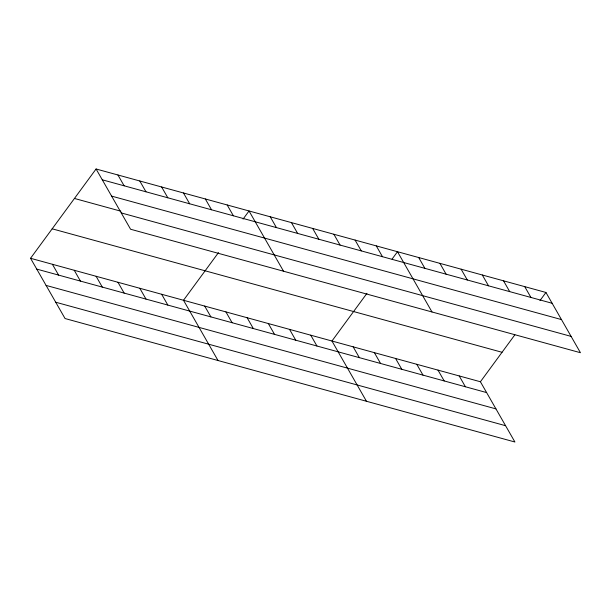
<?xml version="1.0" encoding="UTF-8"?>
<svg xmlns="http://www.w3.org/2000/svg" width="611" height="611" viewBox="0 0 611 611"><rect width="100%" height="100%" fill="white"/><g stroke="black" fill="none" stroke-linecap="round" stroke-linejoin="round"><path stroke-width="0.92" d="M30.55 258.285L480.414 381.76L514.92 442.013L65.056 318.537L30.55 258.285L96.08 168.987L545.944 292.463L580.45 352.715L130.586 229.24L96.08 168.987M218.494 252.58L183.506 300.268L218.012 360.521M243.086 219.074L249.036 210.971L283.542 271.223M366.951 293.326L331.956 341.014L366.463 401.267M392.086 259.079L397.486 251.717L431.992 311.969M480.414 381.76L514.852 334.836M539.994 300.566L545.944 292.463M102.274 179.802L552.138 303.27M111.622 196.116L561.478 319.584M74.458 198.46L120.886 211.2M121.245 212.926L571.109 336.394M52.179 228.82L502.036 352.287M36.744 269.1L486.6 392.575M46.085 285.413L495.949 408.889M55.716 302.224L505.572 425.699M524.734 286.635L530.928 297.45M503.525 280.816L509.719 291.63M482.323 274.996L488.51 285.811M461.114 269.176L467.308 279.991M439.905 263.356L446.099 274.171M418.695 257.536L424.889 268.351M459.205 375.941L465.399 386.755M376.284 245.897L382.471 256.704M437.995 370.121L444.189 380.928M355.075 240.07L361.269 250.884M416.786 364.293L422.98 375.108M333.866 234.25L340.06 245.064M395.577 358.474L401.771 369.288M312.656 228.43L318.85 239.245M374.375 352.654L380.569 363.469M291.447 222.61L297.641 233.425M353.166 346.834L359.36 357.649M270.245 216.79L276.432 227.605M310.747 335.195L316.941 346.009M227.185 204.975L233.379 215.782M289.545 329.375L295.732 340.182M205.334 198.972L211.528 209.787M268.336 323.555L274.53 334.362M183.483 192.977L189.677 203.791M247.127 317.728L253.321 328.542M161.632 186.981L167.826 197.796M225.917 311.908L232.111 322.723M139.782 180.986L145.976 191.793M204.708 306.088L210.902 316.903M117.931 174.983L124.125 185.797M161.655 294.273L167.842 305.088M139.804 288.277L145.998 299.085M117.954 282.274L124.148 293.089M96.103 276.279L102.297 287.094M74.252 270.283L80.446 281.098M52.401 264.288L58.595 275.095"/></g></svg>
